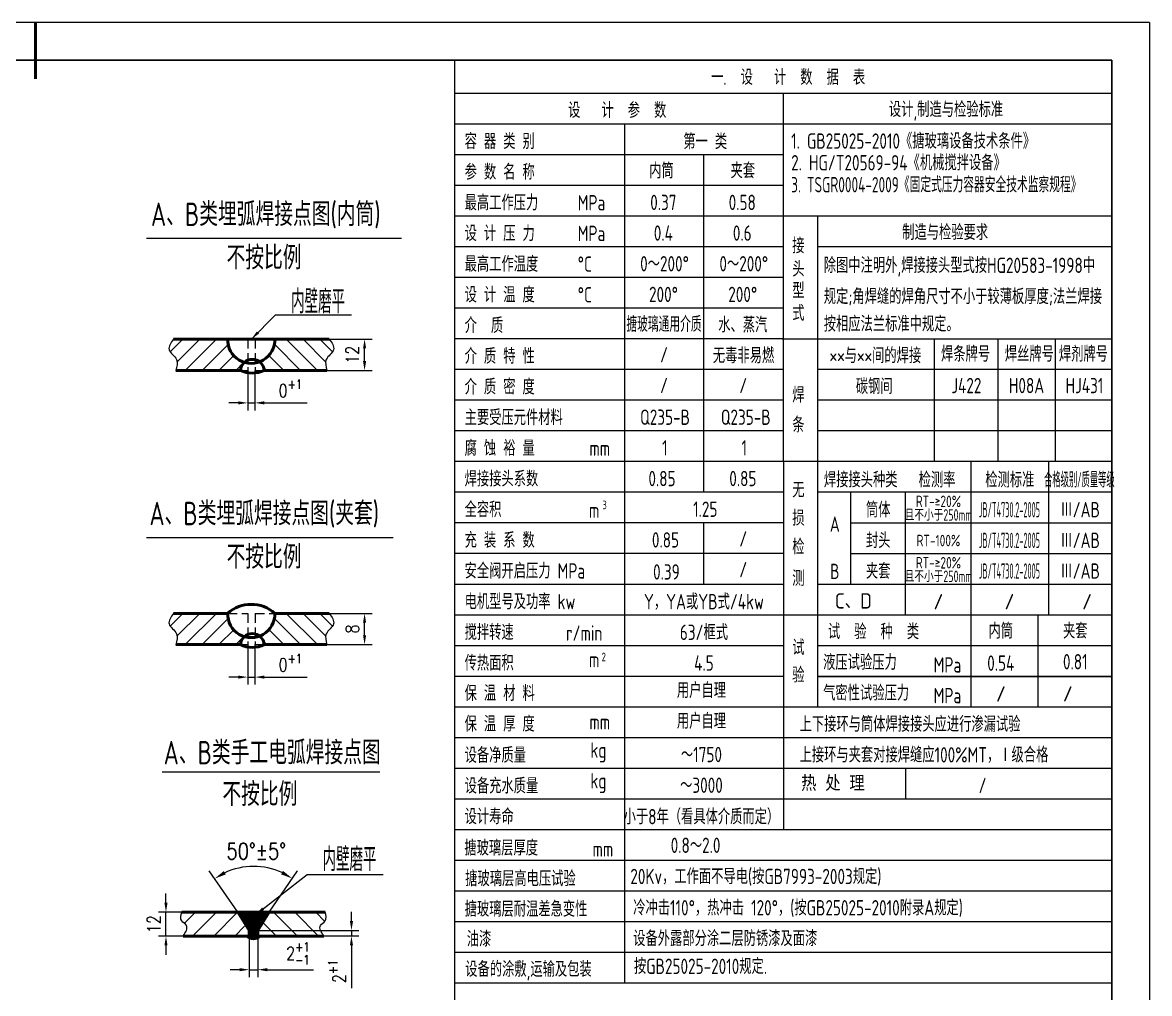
# Model space of a CAD drawing. Header units: millimetres. Extents: x 6558 to 31654, y 4748 to 14840.
# Drawn here: x 21334 to 24940, y 11733 to 14840 of the extents above; entities that cross this region are included whole.
import ezdxf
from ezdxf.enums import TextEntityAlignment as Align

# ---------------------------------------------------------------- set-up
doc = ezdxf.new("R2010")
doc.units = ezdxf.units.MM
doc.header["$LTSCALE"] = 120
doc.linetypes.add('DASHED', pattern=[0.75, 0.5, -0.25])
doc.layers.get('Defpoints').update_dxf_attribs({"lineweight": 18})
for name, color, linetype, lineweight in [('1轮廓实线层', 7, 'Continuous', 50), ('2细线层', 4, 'Continuous', 18), ('4虚线层', 6, 'DASHED', 18), ('5剖面线层', 2, 'Continuous', 18), ('7标注层', 4, 'Continuous', 20), ('8符号标注层', 31, 'Continuous', 18)]:
    doc.layers.add(name, color=color, linetype=linetype, lineweight=lineweight)
doc.layers.add('图框层', color=7, linetype='Continuous')
doc.styles.get("Standard").update_dxf_attribs({"font": 'isocp.shx', "width": 0.7070000000000001, "bigfont": 'hztxt.shx'})
doc.styles.add('TH_GBDIM', font='romans.shx', dxfattribs={"width": 0.8, "bigfont": 'gbcbig.shx'})
doc.dimstyles.new('TH_GBDIM', dxfattribs={"dimscale": 12, "dimtxt": 3.5, "dimasz": 2.5, "dimexe": 2, "dimexo": 0, "dimgap": 1.5, "dimtad": 1, "dimdec": 0, "dimzin": 0, "dimdsep": 46, "dimtxsty": 'TH_GBDIM', "dimcen": 2.5, "dimclrd": 256, "dimclre": 256, "dimclrt": 256, "dimadec": 0, "dimazin": 0, "dimtfac": 0.714286, "dimtdec": 0, "dimtmove": 0, "dimatfit": 3, "dimfxl": 0, "dimtzin": 0, "dimlwd": -1, "dimlwe": -1, "dimarcsym": 0})
doc.dimstyles.new('TH_GBDIM$2', dxfattribs={"dimscale": 15, "dimtxt": 3.5, "dimasz": 2.5, "dimexe": 2, "dimexo": 0, "dimgap": 1.5, "dimtad": 1, "dimtih": 1, "dimtoh": 1, "dimdec": 0, "dimzin": 0, "dimdsep": 46, "dimtxsty": 'TH_GBDIM', "dimcen": 2.5, "dimclrd": 256, "dimclre": 256, "dimclrt": 256, "dimadec": 0, "dimazin": 0, "dimtfac": 0.714286, "dimtdec": 0, "dimtmove": 0, "dimatfit": 3, "dimfxl": 0, "dimtzin": 0, "dimlwd": -1, "dimlwe": -1, "dimarcsym": 0})

# ---------------------------------------------------------------- blocks, each defined once
blk = doc.blocks.new('*D60')
at = {"layer": '7标注层'}
for p, q in [((22058.89769246661, 11916.21679114047), (22058.89769246661, 11784.65316934389)), ((22087.2434906836, 11916.21679114047), (22087.2434906836, 11784.65316934389)), ((22028.89769246661, 11808.65316934389), (21998.89769246661, 11808.65316934389)), ((22058.89769246661, 11808.65316934389), (22087.2434906836, 11808.65316934389)), ((22117.2434906836, 11808.65316934389), (22265.17363216982, 11808.65316934389))]:
    blk.add_line(p, q, dxfattribs=at)
for points in [[(22028.89769246661, 11813.65316934389), (22028.89769246661, 11803.65316934389), (22058.89769246661, 11808.65316934389)], [(22117.2434906836, 11813.65316934389), (22117.2434906836, 11803.65316934389), (22087.2434906836, 11808.65316934389)]]:
    blk.add_solid(points, dxfattribs=at)
at = {"layer": 'Defpoints', "color": 0}
for p in [(22058.89769246661, 11916.21679114047), (22087.2434906836, 11916.21679114047), (22087.2434906836, 11808.65316934389)]:
    blk.add_point(p, dxfattribs=at)
at = {"layer": '7标注层', "insert": (22215.09363216982, 11860.95316934389), "char_height": 42, "attachment_point": 5, "style": 'TH_GBDIM'}
blk.add_mtext('\\A1;2{\\H0.7x;\\S+1^ -1;}', dxfattribs=at)
blk = doc.blocks.new('*D61')
at = {"layer": '7标注层'}
for p, q in [((22023.29075300797, 11992.76284222653), (21931.72398219456, 12124.97341478281)), ((22122.85043014239, 11992.76284222653), (22214.03241619179, 12125.5267653085))]:
    blk.add_line(p, q, dxfattribs=at)
blk.add_arc((22073.2793601261, 11920.58575975798), 218.6206720043385, 65.3588339968078, 114.8657757228678, dxfattribs=at)
for points in [[(21984.4554352931, 12113.51497434232), (21978.24595078723, 12124.36358264806), (21948.80486812295, 12100.31082497757)], [(22167.513195714, 12124.73456387591), (22161.3462873002, 12113.86169670043), (22197.04834303356, 12100.79740504675)]]:
    blk.add_solid(points, dxfattribs=at)
at = {"layer": 'Defpoints', "color": 0}
for p in [(22029.15709402604, 12134.70774336038), (22023.29075300797, 11992.76284222653), (22122.85043014239, 11992.76284222653), (22058.89769246667, 11941.35102753664), (22087.24349068366, 11940.91798584315)]:
    blk.add_point(p, dxfattribs=at)
at = {"layer": '7标注层', "insert": (22081.89988370713, 12187.78640590218), "char_height": 52.5, "attachment_point": 5, "style": 'TH_GBDIM'}
blk.add_mtext('50%%d%%p5%%d', dxfattribs=at)
blk = doc.blocks.new('*D62')
at = {"layer": '7标注层'}
for p, q in [((22054.5704732216, 13726.60752677542), (22054.5704732216, 13598.59879392247)), ((22077.65601322163, 13726.60752677542), (22077.65601322163, 13598.59879392247)), ((22024.5704732216, 13622.59879392247), (21994.5704732216, 13622.59879392247)), ((22054.5704732216, 13622.59879392247), (22077.65601322163, 13622.59879392247)), ((22107.65601322163, 13622.59879392247), (22244.53601322163, 13622.59879392247))]:
    blk.add_line(p, q, dxfattribs=at)
for points in [[(22024.5704732216, 13627.59879392247), (22024.5704732216, 13617.59879392247), (22054.5704732216, 13622.59879392247)], [(22107.65601322163, 13627.59879392247), (22107.65601322163, 13617.59879392247), (22077.65601322163, 13622.59879392247)]]:
    blk.add_solid(points, dxfattribs=at)
at = {"layer": 'Defpoints', "color": 0}
for p in [(22054.5704732216, 13726.60752677542), (22077.65601322163, 13726.60752677542), (22077.65601322163, 13622.59879392247)]:
    blk.add_point(p, dxfattribs=at)
at = {"layer": '7标注层', "insert": (22191.09601322163, 13661.59879392247), "char_height": 42, "attachment_point": 5, "style": 'TH_GBDIM'}
blk.add_mtext('\\A1;0{\\H0.7x;\\S+1^   ;}', dxfattribs=at)
blk = doc.blocks.new('*D63')
at = {"layer": '7标注层'}
for p, q in [((22315.72744322161, 13826.60752677542), (22452.56264759061, 13826.60752677542)), ((22428.56264759061, 13756.60752677542), (22428.56264759061, 13796.60752677542)), ((22308.29995322161, 13726.60752677542), (22452.56264759061, 13726.60752677542))]:
    blk.add_line(p, q, dxfattribs=at)
for points in [[(22423.56264759061, 13796.60752677542), (22433.56264759061, 13796.60752677542), (22428.56264759061, 13826.60752677542)], [(22423.56264759061, 13756.60752677542), (22433.56264759061, 13756.60752677542), (22428.56264759061, 13726.60752677542)]]:
    blk.add_solid(points, dxfattribs=at)
at = {"layer": 'Defpoints', "color": 0}
for p in [(22315.72744322161, 13826.60752677542), (22428.56264759061, 13826.60752677542), (22308.29995322161, 13726.60752677542)]:
    blk.add_point(p, dxfattribs=at)
at = {"layer": '7标注层', "insert": (22389.56264759061, 13776.60752677543), "char_height": 42, "attachment_point": 5, "rotation": 90, "style": 'TH_GBDIM'}
blk.add_mtext('12{}{}', dxfattribs=at)
blk = doc.blocks.new('*D64')
at = {"layer": '7标注层'}
for p, q in [((22386.54673047308, 11964.16778203913), (22386.54673047308, 11994.16778203913)), ((22087.2434906836, 11934.16778203913), (22410.54673047308, 11934.16778203913)), ((22087.2434906836, 11916.81439162503), (22410.54673047308, 11916.81439162503)), ((22386.54673047308, 11934.16778203913), (22386.54673047308, 11916.81439162503)), ((22386.54673047308, 11886.81439162503), (22386.54673047308, 11749.93439162503))]:
    blk.add_line(p, q, dxfattribs=at)
for points in [[(22381.54673047308, 11964.16778203913), (22391.54673047308, 11964.16778203913), (22386.54673047308, 11934.16778203913)], [(22381.54673047308, 11886.81439162503), (22391.54673047308, 11886.81439162503), (22386.54673047308, 11916.81439162503)]]:
    blk.add_solid(points, dxfattribs=at)
at = {"layer": 'Defpoints', "color": 0}
for p in [(22087.2434906836, 11934.16778203913), (22087.2434906836, 11916.81439162503), (22386.54673047308, 11934.16778203913)]:
    blk.add_point(p, dxfattribs=at)
at = {"layer": '7标注层', "insert": (22347.54673047308, 11803.37439162504), "char_height": 42, "attachment_point": 5, "rotation": 90, "style": 'TH_GBDIM'}
blk.add_mtext('\\A1;2{\\H0.7x;\\S+1^   ;}', dxfattribs=at)
blk = doc.blocks.new('*D65')
at = {"layer": '7标注层'}
for p, q in [((21793.08062452552, 12022.76284222659), (21793.08062452552, 12052.76284222659)), ((21843.62458965821, 11992.76284222659), (21769.08062452552, 11992.76284222659)), ((21793.08062452552, 11916.21679114047), (21793.08062452552, 11992.76284222659)), ((21847.91646556712, 11916.21679114047), (21769.08062452552, 11916.21679114047)), ((21793.08062452552, 11886.21679114047), (21793.08062452552, 11856.21679114047))]:
    blk.add_line(p, q, dxfattribs=at)
for points in [[(21788.08062452552, 12022.76284222659), (21798.08062452552, 12022.76284222659), (21793.08062452552, 11992.76284222659)], [(21788.08062452552, 11886.21679114047), (21798.08062452552, 11886.21679114047), (21793.08062452552, 11916.21679114047)]]:
    blk.add_solid(points, dxfattribs=at)
at = {"layer": 'Defpoints', "color": 0}
for p in [(21793.08062452552, 11992.76284222659), (21843.62458965821, 11992.76284222659), (21847.91646556712, 11916.21679114047)]:
    blk.add_point(p, dxfattribs=at)
at = {"layer": '7标注层', "insert": (21754.08062452552, 11954.48981668353), "char_height": 42, "attachment_point": 5, "rotation": 90, "style": 'TH_GBDIM'}
blk.add_mtext('12{}{}', dxfattribs=at)
blk = doc.blocks.new('*D85')
at = {"layer": '7标注层'}
for p, q in [((22054.5704732216, 12848.97916336939), (22054.5704732216, 12720.97043051644)), ((22077.65601322163, 12848.97916336939), (22077.65601322163, 12720.97043051644)), ((22024.5704732216, 12744.97043051644), (21994.5704732216, 12744.97043051644)), ((22054.5704732216, 12744.97043051644), (22077.65601322163, 12744.97043051644)), ((22107.65601322163, 12744.97043051644), (22244.53601322163, 12744.97043051644))]:
    blk.add_line(p, q, dxfattribs=at)
for points in [[(22024.5704732216, 12749.97043051644), (22024.5704732216, 12739.97043051644), (22054.5704732216, 12744.97043051644)], [(22107.65601322163, 12749.97043051644), (22107.65601322163, 12739.97043051644), (22077.65601322163, 12744.97043051644)]]:
    blk.add_solid(points, dxfattribs=at)
at = {"layer": 'Defpoints', "color": 0}
for p in [(22054.5704732216, 12848.97916336939), (22077.65601322163, 12848.97916336939), (22077.65601322163, 12744.97043051644)]:
    blk.add_point(p, dxfattribs=at)
at = {"layer": '7标注层', "insert": (22191.09601322163, 12783.97043051644), "char_height": 42, "attachment_point": 5, "style": 'TH_GBDIM'}
blk.add_mtext('\\A1;0{\\H0.7x;\\S+1^   ;}', dxfattribs=at)
blk = doc.blocks.new('*D86')
at = {"layer": '7标注层'}
for p, q in [((22315.72744322161, 12948.97916336939), (22452.56264759061, 12948.97916336939)), ((22428.56264759061, 12878.97916336939), (22428.56264759061, 12918.97916336939)), ((22308.29995322161, 12848.97916336939), (22452.56264759061, 12848.97916336939))]:
    blk.add_line(p, q, dxfattribs=at)
for points in [[(22423.56264759061, 12918.97916336939), (22433.56264759061, 12918.97916336939), (22428.56264759061, 12948.97916336939)], [(22423.56264759061, 12878.97916336939), (22433.56264759061, 12878.97916336939), (22428.56264759061, 12848.97916336939)]]:
    blk.add_solid(points, dxfattribs=at)
at = {"layer": 'Defpoints', "color": 0}
for p in [(22315.72744322161, 12948.97916336939), (22428.56264759061, 12948.97916336939), (22308.29995322161, 12848.97916336939)]:
    blk.add_point(p, dxfattribs=at)
at = {"layer": '7标注层', "insert": (22389.56264759061, 12898.97916336939), "char_height": 42, "attachment_point": 5, "rotation": 90, "style": 'TH_GBDIM'}
blk.add_mtext('8{}{}', dxfattribs=at)

msp = doc.modelspace()

# ---------------------------------------------------------------- hatches: boundary and pattern name
at = {"layer": '5剖面线层'}
h = msp.add_hatch(dxfattribs=at)
h.set_pattern_fill('ANSI31', color=256, scale=12, style=0)
h.set_pattern_definition([(45, (64.34125607433816, 1311.442845525225), (-26.94076836320745, 26.94076836320746), [])])
edge = h.paths.add_edge_path()
edge.add_line((21990.44763322162, 13826.60752677542), (21816.8758632216, 13826.60752677542))
edge.add_spline(control_points=[(21816.8758632216, 13826.60752677542), (21808.70807373367, 13814.75802006021), (21791.80938707673, 13790.24207222442), (21835.14217578365, 13764.97184498623), (21827.78251532753, 13738.92211919307), (21824.30335322161, 13726.60752677542)], knot_values=[0, 0, 0, 0, 36.49912372243247, 75.51458763106702, 110.4949203941309, 110.4949203941309, 110.4949203941309, 110.4949203941309], degree=3, periodic=0)
edge.add_line((21824.30335322161, 13726.60752677542), (22031.19733077066, 13726.60752677542))
edge.add_arc((22069.37138322161, 13723.34410677543), 38.31328999999967, 131.0452026634217, 175.1137835102895, ccw=False)
edge.add_arc((22065.99429576781, 13824.60590335299), 75.57317459386353, 178.4822923249829, 253.2487410839464, ccw=False)
h = msp.add_hatch(dxfattribs=at)
h.set_pattern_fill('ANSI31', color=256, scale=12, style=0)
h.set_pattern_definition([(135, (44068.26205036887, 1311.442845525225), (26.94076836320745, 26.94076836320746), [])])
edge = h.paths.add_edge_path()
edge.add_line((22142.1556732216, 13826.60752677542), (22315.72744322161, 13826.60752677542))
edge.add_spline(control_points=[(22315.72744322161, 13826.60752677542), (22323.89523270954, 13814.75802006021), (22340.79391936649, 13790.24207222442), (22297.46113065957, 13764.97184498623), (22304.82079111568, 13738.92211919307), (22308.29995322161, 13726.60752677542)], knot_values=[0, 0, 0, 0, 36.49912372243247, 75.51458763106702, 110.4949203941309, 110.4949203941309, 110.4949203941309, 110.4949203941309], degree=3, periodic=0)
edge.add_line((22308.29995322161, 13726.60752677542), (22101.40597567255, 13726.60752677542))
edge.add_arc((22063.2319232216, 13723.34410677543), 38.31328999999965, 364.8862164897132, 407.2090661684756)
edge.add_arc((22071.43814413321, 13820.19486168778), 71.0076840482359, 284.5350557421042, 365.1814099248348)
h = msp.add_hatch(dxfattribs=at)
h.set_pattern_fill('ANSI31', color=256, scale=12, style=0)
h.set_pattern_definition([(45, (64.34125607433816, 433.8144821191927), (-26.94076836320745, 26.94076836320746), [])])
edge = h.paths.add_edge_path()
edge.add_line((21990.44763322162, 12948.97916336939), (21816.8758632216, 12948.97916336939))
edge.add_spline(control_points=[(21816.8758632216, 12948.97916336939), (21808.70807373367, 12937.12965665417), (21791.80938707673, 12912.61370881838), (21835.14217578365, 12887.3434815802), (21827.78251532753, 12861.29375578704), (21824.30335322161, 12848.97916336939)], knot_values=[0, 0, 0, 0, 36.49912372243247, 75.51458763106702, 110.4949203941309, 110.4949203941309, 110.4949203941309, 110.4949203941309], degree=3, periodic=0)
edge.add_line((21824.30335322161, 12848.97916336939), (22031.19733077066, 12848.97916336939))
edge.add_arc((22069.37138322161, 12845.7157433694), 38.31328999999967, 131.0452026634217, 175.1137835102895, ccw=False)
edge.add_arc((22065.99429576781, 12946.97753994696), 75.57317459386353, 178.4822923249843, 253.2487410839468, ccw=False)
h = msp.add_hatch(dxfattribs=at)
h.set_pattern_fill('ANSI31', color=256, scale=12, style=0)
h.set_pattern_definition([(135, (44068.26205036887, 433.8144821191927), (26.94076836320745, 26.94076836320746), [])])
edge = h.paths.add_edge_path()
edge.add_line((22142.1556732216, 12948.97916336939), (22315.72744322161, 12948.97916336939))
edge.add_spline(control_points=[(22315.72744322161, 12948.97916336939), (22323.89523270954, 12937.12965665418), (22340.79391936649, 12912.61370881838), (22297.46113065957, 12887.3434815802), (22304.82079111568, 12861.29375578704), (22308.29995322161, 12848.97916336939)], knot_values=[0, 0, 0, 0, 36.49912372243247, 75.51458763106702, 110.4949203941309, 110.4949203941309, 110.4949203941309, 110.4949203941309], degree=3, periodic=0)
edge.add_line((22308.29995322161, 12848.97916336939), (22101.40597567255, 12848.97916336939))
edge.add_arc((22063.2319232216, 12845.71574336939), 38.31328999999965, 364.8862164897132, 407.2090661684756)
edge.add_arc((22071.43814413321, 12942.56649828174), 71.0076840482359, 284.5350557421042, 365.1814099248348)
h = msp.add_hatch(dxfattribs=at)
h.set_pattern_fill('ANSI31', color=256, scale=15, style=0)
h.set_pattern_definition([(45, (22174.88726710605, 12010.70504960485), (-33.67596045400932, 33.67596045400933), [])])
h.paths.add_polyline_path([(22075.88726710605, 12012.70504960485), (22064.88726710605, 12012.70504960485), (22064.88726710605, 12032.70504960485), (22075.88726710605, 12032.70504960485)])
at = {"layer": '5剖面线层', "extrusion": (1.224646799147353e-16, 0, -1)}
h = msp.add_hatch(dxfattribs=at)
h.set_pattern_fill('ANSI31', color=256, scale=15, angle=90, style=0)
h.set_pattern_definition([(135, (-22174.88726710605, 12010.70504960485), (-33.67596045400933, -33.67596045400932), [])])
h.paths.add_polyline_path([(-22273.88726710605, 12012.70504960485), (-22284.88726710605, 12012.70504960485), (-22284.88726710605, 12032.70504960485), (-22273.88726710605, 12032.70504960485)])
at = {"layer": '5剖面线层'}
h = msp.add_hatch(dxfattribs=at)
h.set_pattern_fill('ANSI31', color=256, scale=15, style=0)
h.set_pattern_definition([(45, (-142157.7512664562, -154813.984648329), (-33.67596045400932, 33.67596045400933), [])])
edge = h.paths.add_edge_path()
edge.add_line((22058.89769246662, 11916.21679114044), (22023.29075300793, 11992.76284222656))
edge.add_line((22023.29075300793, 11992.76284222656), (21843.62458965821, 11992.76284222659))
edge.add_spline(control_points=[(21843.62458965821, 11992.76284222659), (21841.08106885042, 11982.39006795276), (21836.67102717937, 11964.40540407591), (21868.70415284408, 11948.70319990931), (21855.97147181398, 11928.80492670768), (21847.91646556712, 11916.21679114047)], knot_values=[0, 0, 0, 0, 28.15705486223305, 48.81964593959156, 84.40084983200279, 84.40084983200279, 84.40084983200279, 84.40084983200279], degree=3, periodic=0)
edge.add_line((21847.91646556712, 11916.21679114047), (22058.89769246662, 11916.21679114044))
h = msp.add_hatch(dxfattribs=at)
h.set_pattern_fill('ANSI37', color=256, style=0)
h.set_pattern_definition([(45, (0, 21.53847730225243), (-2.245064030267288, 2.245064030267288), []), (135, (0, 21.53847730225243), (-2.245064030267288, -2.245064030267288), [])])
h.paths.add_polyline_path([(22122.85043014132, 11992.76284222497), (22023.29075300794, 11992.76284222653), (22058.89769246661, 11934.28249034622), (22058.89769246661, 11916.21679114044), (22051.37924517181, 11916.21679114044, 0.385756262695863), (22094.76193797828, 11916.21679114047), (22087.2434906836, 11916.21679114047), (22087.2434906836, 11934.28249034623)])
h = msp.add_hatch(dxfattribs=at)
h.set_pattern_fill('ANSI31', color=256, scale=15, angle=90, style=0)
h.set_pattern_definition([(135, (-142157.7512664562, -154813.984648329), (-33.67596045400933, -33.67596045400932), [])])
edge = h.paths.add_edge_path()
edge.add_spline(control_points=[(22298.22471758309, 11916.21679114047), (22290.16971133622, 11928.80492670768), (22277.43703030614, 11948.70319990929), (22309.4701559708, 11964.40540407592), (22305.06011429976, 11982.39006795277), (22302.51659349197, 11992.76284222659)], knot_values=[0, 0, 0, 0, 35.58120389241123, 56.24379496974887, 84.40084983198193, 84.40084983198193, 84.40084983198193, 84.40084983198193], degree=3, periodic=0)
edge.add_line((22302.51659349196, 11992.76284222659), (22122.85043014228, 11992.76284222656))
edge.add_line((22122.85043014228, 11992.76284222656), (22087.2434906836, 11916.21679114047))
edge.add_line((22087.2434906836, 11916.21679114047), (22298.22471758309, 11916.21679114048))

# ---------------------------------------------------------------- linework, layer by layer
at = {"layer": '1轮廓实线层'}
for p, q in [((21375.99645928179, 14839.74390940278), (21375.99645928179, 14659.74390940278)), ((21816.8758632216, 13826.60752677542), (21990.44763322162, 13826.60752677542)), ((21990.44763322162, 13826.60752677542), (22315.72744322161, 13826.60752677542)), ((21824.30335322161, 13726.60752677542), (22031.1973332216, 13726.60752677542)), ((22107.54542787401, 13726.60752677542), (22308.2999532216, 13726.60752677542)), ((21816.8758632216, 12948.97916336939), (21990.44763322162, 12948.97916336939)), ((22141.54095831402, 12948.97916336939), (22315.72744322161, 12948.97916336939)), ((21824.30335322161, 12848.97916336939), (22031.1973332216, 12848.97916336939)), ((22107.54542787401, 12848.97916336939), (22308.2999532216, 12848.97916336939)), ((22023.29075300785, 11992.76284222656), (21843.62458965826, 11992.76284222659)), ((22058.8976924666, 11934.28249034622), (22023.29075300791, 11992.76284222659)), ((22023.29075300797, 11992.76284222653), (22122.85043014131, 11992.76284222497)), ((22087.2434906836, 11934.28249034623), (22122.8504301423, 11992.76284222659)), ((22122.85043014227, 11992.76284222656), (22302.51659349195, 11992.76284222659)), ((22058.8976924666, 11916.21679114044), (21847.91646556712, 11916.21679114047)), ((22058.8976924666, 11934.28249034622), (22058.89769246661, 11916.21679114047)), ((22087.2434906836, 11934.28249034623), (22087.2434906836, 11916.21679114047)), ((22087.2434906836, 11916.21679114047), (22298.22471758308, 11916.21679114047))]:
    msp.add_line(p, q, dxfattribs=at)
for centre, radius, start, end in [((22065.99429576782, 13824.60590335299), 75.57317459386351, 178.4822923249844, 1.51770767501582), ((22069.37138322161, 13723.34410677544), 38.31329, 4.886219000049122, 175.1137835102762), ((22069.37138322161, 13805.49297677544), 87.63659000000001, 244.1768449999165, 295.8231550000835), ((22065.99429576782, 12946.97753994696), 75.57317459386351, 178.4822923249844, 1.51770767501582), ((22065.99429576782, 12864.577417779), 113.2737960897191, 48.16878109060867, 131.8312189093894), ((22069.37138322161, 12845.71574336941), 38.31329, 4.886219000049122, 175.1137835102762), ((22069.37138322161, 12927.86461336941), 87.63659000000001, 244.1768449999165, 295.8231550000835), ((22073.07059157503, 11940.14835701236), 32.29913859325794, 227.8111337994669, 312.1888662005331)]:
    msp.add_arc(centre, radius, start, end, dxfattribs=at)
at = {"layer": '2细线层'}
for p, q in [((24939.99645928179, 14839.74390940278), (17811.99645928179, 14839.74390940278)), ((24939.99645928179, 14839.74390940278), (24939.99645928179, 4747.743909402781)), ((22715.92478141263, 14719.74390940278), (22715.92478141264, 10353.47290707764)), ((24819.9964592818, 14612.9329594925), (22715.92478141263, 14612.9329594925)), ((23767.96062034723, 14612.9329594925), (23769.31217190791, 12256.37268027898)), ((24819.9964592818, 14514.74294785859), (22715.92478141263, 14514.74294785859)), ((23259.85292316534, 14514.74294785859), (23259.85292316534, 12354.56269191288)), ((23767.96062034723, 14416.5529362247), (22715.92478141263, 14416.5529362247)), ((23513.45123636753, 14416.5529362247), (23513.45123636753, 13336.46280825184)), ((23767.96062034723, 14318.36292459081), (22715.92478141263, 14318.36292459081)), ((23767.96062034723, 14220.17291295691), (22715.92478141263, 14220.17291295691)), ((24817.29335616028, 14220.17291295691), (23765.25751722585, 14220.17291295691)), ((23877.47467337886, 14220.17291295691), (23877.47467337886, 12649.13272681457)), ((23767.96062034719, 14121.98290132302), (22715.92478141263, 14121.98290132302)), ((24817.29335616041, 14121.98290132302), (23877.47467337886, 14121.98290132302)), ((23767.96062034723, 14023.79288968911), (22715.92478141263, 14023.79288968911)), ((23767.96062034723, 13925.60287805522), (22715.92478141263, 13925.60287805522)), ((23767.96062034723, 13827.41286642132), (22715.92478141263, 13827.41286642132)), ((23765.25751722585, 13827.41286642132), (24817.29335616041, 13827.41286642132)), ((23767.96062034723, 13827.41286642132), (23767.96062034723, 13827.41286642132)), ((24251.12197580847, 13827.41286642132), (24251.12197580847, 13434.65281988574)), ((24455.27811170318, 13827.41286642132), (24455.27811170318, 13434.65281988574)), ((24639.24077675291, 13434.65281988574), (24639.24077675291, 13827.41286642132)), ((23767.96062034723, 13729.22285478743), (22715.92478141263, 13729.22285478743)), ((24819.9964592818, 13729.22285478743), (23877.47467337873, 13729.22285478743)), ((24817.29335616028, 13729.22285478743), (23877.47467337886, 13729.22285478743)), ((23767.96062034723, 13631.03284315354), (22715.92478141263, 13631.03284315354)), ((24819.9964592818, 13631.03284315354), (23877.47467337886, 13631.03284315354)), ((23767.96072689032, 13532.84283151963), (22715.92488795572, 13532.84283151963)), ((24819.9964592818, 13532.84283151963), (23877.47467337873, 13532.84283151963)), ((23767.96062034723, 13434.65281988574), (22715.92478141263, 13434.65281988574)), ((24819.9964592818, 13434.65281988574), (23768.63639612757, 13434.65281988574)), ((24368.42473154817, 13434.65281988573), (24368.42473154817, 12943.70276171625)), ((24616.80181737302, 13434.65281988573), (24616.80181737302, 12943.70276171625)), ((23767.96062034723, 13336.46280825184), (22715.92478141263, 13336.46280825184)), ((23768.69271077593, 13336.46280825184), (23765.25751722585, 13336.46280825184)), ((24819.9964592818, 13336.46280825184), (23877.47467337886, 13336.46280825184)), ((23982.99582291938, 13336.46280825184), (23982.99582291938, 13041.89277335016)), ((24158.01756376129, 13336.46280825184), (24158.0175637613, 12943.70276171625)), ((23767.96062034723, 13238.27279661795), (22715.92478141263, 13238.27279661795)), ((23513.45123636753, 13238.27279661795), (23513.45123636753, 13041.89277335014)), ((23767.96062034723, 13238.27279661795), (23767.96062034723, 13238.27279661795)), ((23982.99582291938, 13238.27279661795), (24817.29335616041, 13238.27279661795)), ((23767.96062034723, 13140.08278498406), (22715.92478141263, 13140.08278498406)), ((23982.99582291938, 13140.08278498406), (24817.29335616041, 13140.08278498406)), ((23767.96062034723, 13041.89277335014), (22715.92478141263, 13041.89277335014)), ((24817.29335616028, 13041.89277335016), (23877.47467337886, 13041.89277335016)), ((24817.29335616041, 13041.89277335014), (24017.74611857001, 13041.89277335016)), ((23767.96062034723, 12943.70276171625), (22715.92478141263, 12943.70276171625)), ((24817.29335616028, 12943.70276171625), (23768.91796936938, 12943.70276171625)), ((24817.29335616028, 12943.70276171625), (24017.74611857001, 12943.70276171625)), ((24368.42473154834, 12943.70276171625), (24368.42473154834, 12649.13272681455)), ((24582.50275712074, 12943.70276171625), (24582.50275712074, 12649.13272681455)), ((23767.96062034723, 12845.51275008236), (22715.92478141263, 12845.51275008236)), ((24817.29335616041, 12845.51275008234), (23877.47467337886, 12845.51275008234)), ((24817.29335616028, 12845.51275008236), (23877.47467337873, 12845.51275008236)), ((23767.96062034723, 12747.32273844847), (22715.92478141263, 12747.32273844847)), ((23767.96062034723, 12747.32273844847), (22715.92478141263, 12747.32273844847)), ((23877.47467337886, 12747.32273844847), (24817.29335616041, 12747.32273844847)), ((24817.29335616041, 12747.32273844845), (23877.47467337886, 12747.32273844845)), ((24817.29335616041, 12747.32273844845), (23877.47467337886, 12747.32273844845)), ((24817.29335616041, 12747.32273844845), (23877.47467337886, 12747.32273844845)), ((24817.29335616028, 12747.32273844847), (24017.74611857001, 12747.32273844847)), ((24817.29335616028, 12747.32273844847), (24017.74611857001, 12747.32273844847)), ((24817.29335616028, 12747.32273844847), (24017.74611857001, 12747.32273844847)), ((24817.29335616028, 12747.32273844847), (24017.74611857001, 12747.32273844847)), ((23767.96062034723, 12649.13272681458), (22715.92478141263, 12649.13272681458)), ((24819.9964592818, 12649.13272681458), (23765.25751722585, 12649.13272681458)), ((24819.9964592818, 12550.94271518066), (22715.92478141263, 12550.94271518066)), ((24819.9964592818, 12452.75270354677), (22715.92478141263, 12452.75270354677)), ((23259.85292316534, 12452.75270354677), (23259.85292316549, 11765.42262210952)), ((24159.31280067375, 12452.75270354679), (24159.31280067375, 12354.5626919129)), ((23767.96062034723, 12354.56269191288), (22715.92478141263, 12354.56269191288)), ((24817.29335616041, 12354.56269191288), (23765.25751722585, 12354.56269191288)), ((24819.9964592818, 12256.37268027898), (22715.92478141263, 12256.37268027898)), ((24819.9964592818, 12158.18266864509), (22715.92478141263, 12158.18266864509)), ((24819.9964592818, 12059.9926570112), (22715.92478141263, 12059.9926570112)), ((24819.9964592818, 11961.8026453773), (22715.92478141263, 11961.8026453773)), ((24819.9964592818, 11863.61263374341), (22715.92478141264, 11863.61263374341)), ((24819.9964592818, 11765.42262210951), (22715.92478141263, 11765.42262210952))]:
    msp.add_line(p, q, dxfattribs=at)
at = {"layer": '4虚线层', "ltscale": 0.5}
for p, q in [((22054.5704732216, 13826.60752677542), (22054.5704732216, 13726.60752677542)), ((22078.03283322161, 13826.60752677542), (22078.03283322161, 13726.60752677542)), ((21990.44763322162, 12948.97916336939), (22054.5704732216, 12948.97916336939)), ((22054.5704732216, 12948.97916336939), (22054.5704732216, 12848.97916336939)), ((22078.03283322161, 12948.97916336939), (22078.03283322161, 12848.97916336939)), ((22078.03283322161, 12948.97916336939), (22141.54095831402, 12948.97916336939))]:
    msp.add_line(p, q, dxfattribs=at)
at = {"layer": '4虚线层'}
for p, q in [((22031.1973332216, 13726.60752677542), (22054.5704732216, 13726.60752677542)), ((22077.65601322163, 13726.60752677542), (22107.5454432216, 13726.60752677542)), ((22031.1973332216, 12848.97916336939), (22054.5704732216, 12848.97916336939)), ((22077.65601322163, 12848.97916336939), (22107.5454432216, 12848.97916336939))]:
    msp.add_line(p, q, dxfattribs=at)
at = {"layer": '7标注层'}
for p, q in [((21731.09076555532, 14149.45904126269), (22546.501708697, 14149.45904126269)), ((21731.09076555532, 13191.89073809015), (22519.6431620086, 13191.89073809015)), ((21780.84423189834, 12442.22156975979), (22477.58303583248, 12442.22156975979))]:
    msp.add_line(p, q, dxfattribs=at)
for points in [[(21816.8758632216, 13826.60752677542), (21803.23874630259, 13792.75172853284), (21826.61104396784, 13761.5116560961), (21824.30335322161, 13726.60752677542)], [(22315.72744322161, 13826.60752677542), (22329.36456014063, 13792.75172853284), (22305.99226247537, 13761.5116560961), (22308.29995322161, 13726.60752677542)], [(21816.8758632216, 12948.97916336939), (21803.23874630259, 12915.12336512681), (21826.61104396784, 12883.88329269007), (21824.30335322161, 12848.97916336939)], [(22315.72744322161, 12948.97916336939), (22329.36456014063, 12915.12336512681), (22305.99226247537, 12883.88329269007), (22308.29995322161, 12848.97916336939)]]:
    msp.add_spline(points, degree=3, dxfattribs=at)
at = {"layer": '8符号标注层'}
for points in [[(21847.91646556712, 11916.21679114047), (21858.44251767327, 11950.20538183635), (21843.62458965821, 11964.60578736435), (21843.62458965821, 11992.76284222659)], [(22298.22471758309, 11916.21679114047), (22287.69866547695, 11950.20538183635), (22302.51659349197, 11964.60578736435), (22302.51659349197, 11992.76284222659)]]:
    msp.add_spline(points, degree=3, dxfattribs=at)
at = {"layer": '图框层'}
for q in [(18111.99645928179, 14719.74390940278), (24819.9964592818, 8866.670517249955)]:
    msp.add_line((24819.99645928179, 14719.74390940278), q, dxfattribs=at)

# ---------------------------------------------------------------- texts
at = {"layer": '2细线层'}
for s, height, width, p in [('一.  设   计  数  据  表', 49.09500581694076, 0.800000011920929, (23783.77707043391, 14667.20168838328)), ('设   计  参  数', 49.09500581694076, 0.800000011920929, (23236.95592828646, 14561.55217506907)), ('设计,制造与检验标准', 49.09500581694076, 0.800000011920929, (24288.99176722107, 14558.62329393599)), ('第一 类', 49.09500581694076, 0.800000011920929, (23518.54476038062, 14461.67930306767)), ('内筒', 49.09500581694076, 0.800000011920929, (23378.54642325806, 14368.25390879163)), ('夹套', 49.09500581694076, 0.800000011920929, (23638.90103555734, 14368.25390879163)), ('0.37', 49.09500581694076, 0.800000011920929, (23384.56819059781, 14264.20617487863)), ('0.58', 49.09500581694076, 0.800000011920929, (23637.02766680417, 14264.20617487863)), ('0.4', 49.09500581694076, 0.800000011920929, (23384.56819059781, 14166.01616324471)), ('0.6', 49.09500581694076, 0.800000011920929, (23637.02766680417, 14166.01616324471)), ('制造与检验要求', 49.09500581694076, 0.800000011920929, (24286.28866409973, 14170.98116177626)), ('0～200%%d', 49.09500581694076, 0.800000011920929, (23388.303406865, 14067.82615161082)), ('0～200%%d', 49.09500581694076, 0.800000011920929, (23641.90172006718, 14067.82615161082)), ('200%%d', 49.09500581694076, 0.800000011920929, (23384.9775428803, 13969.63613997733)), ('200%%d', 49.09500581694076, 0.800000011920929, (23638.57585608248, 13969.63613997733)), ('搪玻璃通用介质', 49.09500581694076, 0.699999988079071, (23386.6308655614, 13877.06000618093)), ('水、蒸汽', 49.09500581694076, 0.800000011920929, (23638.68926465202, 13874.71561674933)), ('/', 49.09500581694076, 0.800000011920929, (23386.6308655614, 13776.52560511543)), ('无毒非易燃', 49.09500581694076, 0.800000011920929, (23641.14024954111, 13776.52560511543)), ('××与××间的焊接', 49.09500581694076, 0.800000011920929, (24063.10799001989, 13776.61380781028)), ('焊条牌号', 49.09500581694076, 0.800000011920929, (24351.58323951675, 13781.53171801409)), ('焊丝牌号', 49.09500581694076, 0.800000011920929, (24555.73937541147, 13781.53171801409)), ('焊剂牌号', 49.09500581694076, 0.800000011920929, (24728.69404054437, 13781.53171801409)), ('/', 49.09500581694076, 0.800000011920929, (23386.6308655614, 13678.33559348154)), ('/', 49.09500581694076, 0.800000011920929, (23640.22917876358, 13678.33559348154)), ('碳钢间', 49.09500581694076, 0.800000011920929, (24059.23974947516, 13678.02100031792)), ('J422', 49.09499931335449, 0.800000011920929, (24354.16243349162, 13678.02100031792)), ('H08A', 49.09500581694076, 0.800000011920929, (24546.68802476457, 13678.02100031792)), ('HJ431', 49.09500581694076, 0.800000011920929, (24732.08052370335, 13678.02100031792)), ('Q235-B', 49.09499931335449, 0.800000011920929, (23389.99363485563, 13576.87609344174)), ('Q235-B', 49.09500581694076, 0.800000011920929, (23648.20141476884, 13576.87609344174)), ('1', 49.09500581694076, 0.800000011920929, (23389.28720329985, 13478.68608180785)), ('1', 49.09500581694076, 0.800000011920929, (23643.20401869014, 13478.68608180785)), ('0.85', 49.09500581694076, 0.800000011920929, (23380.20796512848, 13380.49607017396)), ('0.85', 49.09500581694076, 0.800000011920929, (23638.90509810228, 13380.49607017396)), ('焊接接头种类', 49.09500581694076, 0.800000011920929, (24016.0540773683, 13379.09477920366)), ('检测率', 49.09500581694076, 0.800000011920929, (24260.28564419575, 13379.09477920366)), ('检测标准', 49.09500581694076, 0.800000011920929, (24493.19491562046, 13379.09477920366)), ('合格级别/质量等级', 49.09500581694076, 0.4000000059604645, (24715.75854610943, 13379.09477920366)), ('1.25', 49.09500581694076, 0.800000011920929, (23518.71106207838, 13282.30605854005)), ('筒体', 49.09500581694076, 0.800000011920929, (24072.085045769, 13282.947288647)), ('RT-≥20%', 36.82125436270557, 0.800000011920929, (24264.66218267783, 13307.38816090856)), ('且不小于250mm', 36.82125436270557, 0.699999988079071, (24264.66218267783, 13265.56503574049)), ('JB/T4730.2-2005', 49.09500581694076, 0.4000000059604645, (24491.99853998205, 13280.90476756976)), ('Ⅲ/AB', 49.09500581694076, 0.800000011920929, (24718.35621446073, 13280.90476756976)), ('A', 49.09500581694076, 0.800000011920929, (23933.16883895881, 13234.40652960726)), ('0.85', 49.09500581694076, 0.800000011920929, (23391.34425244867, 13184.11604690615)), ('/', 49.09500581694076, 0.800000011920929, (23640.22917876358, 13187.38553531205)), ('封头', 49.09500581694076, 0.800000011920929, (24072.085045769, 13184.7572770131)), ('RT-100%', 36.82127952575684, 0.800000011920929, (24264.66218267783, 13182.11592776843)), ('JB/T4730.2-2005', 49.09500581694076, 0.4000000059604645, (24491.99853998205, 13182.71475593587)), ('Ⅲ/AB', 49.09500581694076, 0.800000011920929, (24718.35621446073, 13182.71475593587)), ('RT-≥20%', 36.82125436270557, 0.800000011920929, (24264.66218267783, 13111.00813764077)), ('0.39', 49.09500581694076, 0.800000011920929, (23394.37308487361, 13081.70101251306)), ('/', 49.09500581694076, 0.800000011920929, (23640.22917876358, 13089.19552367815)), ('B', 49.09500581694076, 0.800000011920929, (23933.16883895881, 13083.29334030216)), ('夹套', 49.09500581694076, 0.800000011920929, (24072.085045769, 13086.56726537921)), ('JB/T4730.2-2005', 49.09500581694076, 0.4000000059604645, (24491.99853998205, 13084.52474430196)), ('Ⅲ/AB', 49.09500581694076, 0.800000011920929, (24718.35621446073, 13084.52474430199)), ('且不小于250mm', 36.82125436270557, 0.699999988079071, (24264.66218267783, 13069.18501247271)), ('内筒', 49.09500581694076, 0.800000011920929, (24464.45238416886, 12895.40373428314)), ('夹套', 49.09500581694076, 0.800000011920929, (24702.66688739582, 12895.40373428316)), ('0.54', 49.09500581694076, 0.800000011920929, (24464.22220002945, 12789.95470940026)), ('0.81', 49.09500581694076, 0.800000011920929, (24702.65631893243, 12794.33130641279)), ('用户自理', 49.09499931335449, 0.800000011920929, (23506.44836341757, 12705.07094278945)), ('用户自理', 49.09500581694076, 0.800000011920929, (23506.44836341757, 12606.88093115556)), ('～1750', 49.09499931335449, 0.800000011920929, (23506.44856341949, 12497.24329438596)), ('～3000', 49.09499931335449, 0.800000011920929, (23506.44856341949, 12399.05328275206)), ('/', 49.09500581694076, 0.800000011920929, (24405.90844092789, 12398.4424722075)), ('小于8年（看具体介质而定）', 49.09500581694076, 0.800000011920929, (23506.44856341949, 12300.86327111817)), ('0.8～2.0', 49.09500581694076, 0.800000011920929, (23487.649693187, 12206.80504193723))]:
    msp.add_text(s, height=height, dxfattribs=dict(at, width=width)).set_placement(p, align=Align.MIDDLE)
for s, height, width, p in [('容 器 类 别', 49.09500581694076, 0.800000011920929, (22748.6723160743, 14434.96333051735)), ('1. GB25025-2010《搪玻璃设备技术条件》', 49.09503238866708, 0.800000011920929, (23793.46772650958, 14435.94171856105)), ('参 数 名 称', 49.09500581694076, 0.800000011920929, (22748.6723160743, 14336.77331888346)), ('2. HG/T20569-94《机械搅拌设备》', 49.09500581694076, 0.800000011920929, (23793.46772650958, 14366.58151517077)), ('3. TSGR0004-2009《固定式压力容器安全技术监察规程》', 49.09500581694076, 0.699999988079071, (23793.46772650958, 14296.29637933109)), ('最高工作压力', 49.09500581694076, 0.800000011920929, (22748.6723160743, 14238.58330724957)), ('MPa', 49.09500581694076, 0.800000011920929, (23110.43335370925, 14238.58330724957)), ('A、B类埋弧焊接点图(内筒)', 74.99987983703613, 0.800000011920929, (21745.13466746142, 14188.59977266095)), ('设 计 压 力', 49.09500581694076, 0.800000011920929, (22748.6723160743, 14140.39329561568)), ('MPa', 49.09500581694076, 0.800000011920929, (23110.43335370925, 14140.39329561568)), ('接', 49.09500581694076, 0.800000011920929, (23797.02993191683, 14101.15386236785)), ('不按比例', 74.99991750717163, 0.800000011920929, (21986.925049173, 14049.46933695135)), ('最高工作温度 ', 49.09500581694076, 0.800000011920929, (22748.6723160743, 14042.20328398179)), ('%%DC', 49.09500581694076, 0.800000011920929, (23110.43335370925, 14042.20328398179)), ('头', 49.09500581694076, 0.800000011920929, (23797.02993191683, 14026.53713293988)), ('除图中注明外,焊接接头型式按HG20583-1998中', 49.09500581694076, 0.800000011920929, (23897.80615233646, 14038.17582555889)), ('设 计 温 度', 49.09500581694076, 0.800000011920929, (22748.6723160743, 13944.01327234787)), ('%%DC', 49.09500581694076, 0.800000011920929, (23110.43335370925, 13944.01327234787)), ('型', 49.09500581694076, 0.800000011920929, (23797.02993191683, 13957.66096389594)), ('规定;角焊缝的焊角尺寸不小于较薄板厚度;法兰焊接', 49.09500581694076, 0.800000011920929, (23897.80615233646, 13938.50624423968)), ('式', 49.09500581694076, 0.800000011920929, (23797.02993191683, 13885.34090306663)), ('介  质', 49.09500581694076, 0.800000011920929, (22748.6723160743, 13845.82326071398)), ('按相应法兰标准中规定。', 49.09500581694076, 0.800000011920929, (23897.80615233646, 13850.69106409673)), ('介 质 特 性', 49.09500581694076, 0.800000011920929, (22748.6723160743, 13747.63324908009)), ('介 质 密 度', 49.09500581694076, 0.800000011920929, (22748.6723160743, 13649.4432374462)), ('焊', 49.09500581694076, 0.800000011920929, (23797.02993191645, 13623.74613978388)), ('主要受压元件材料', 49.09500581694076, 0.800000011920929, (22748.67252916047, 13551.25322581231)), ('条', 49.09500581694076, 0.800000011920929, (23797.02993191645, 13527.86907415065)), ('腐 蚀 裕 量', 49.09500581694076, 0.800000011920929, (22748.67220953121, 13453.06321417839)), ('mm', 49.09500581694076, 0.800000011920929, (23148.01329010241, 13453.06321417839)), ('焊接接头系数', 49.09500581694076, 0.800000011920929, (22748.6723160743, 13354.8732025449)), ('无', 49.09500581694076, 0.800000011920929, (23797.02993191645, 13319.49258430762)), ('A、B类埋弧焊接点图(夹套)', 74.99987983703613, 0.800000011920929, (21740.18028763034, 13231.03146948841)), ('全容积', 49.09500581694076, 0.800000011920929, (22748.6723160743, 13256.68319091061)), ('3', 27.38005102364851, 0.800000011920929, (23189.70051395612, 13282.27483286631)), ('m', 49.09500581694076, 0.800000011920929, (23146.65488968984, 13254.57647114308)), ('损', 49.09500581694076, 0.800000011920929, (23797.02993191645, 13229.40639742342)), ('充 装 系 数', 49.09500581694076, 0.800000011920929, (22748.6723160743, 13158.49317927672)), ('不按比例', 74.99991750717163, 0.800000011920929, (21986.925049173, 13091.90103377881)), ('检', 49.09500581694076, 0.800000011920929, (23797.02993191645, 13137.32520886169)), ('安全阀开启压力 MPa', 49.09500581694076, 0.800000011920929, (22748.6723160743, 13060.30316764282)), ('测', 49.09500581694076, 0.800000011920929, (23797.02993191645, 13036.64401306564)), ('电机型号及功率 kw', 49.09500581694076, 0.800000011920929, (22748.6723160743, 12962.11315600891)), ('搅拌转速     ', 49.09500581694076, 0.800000011920929, (22748.6723160743, 12863.92314437502)), ('r/min', 49.09500581694076, 0.800000011920929, (23073.10261779301, 12861.31039669914)), ('试  验  种  类', 49.09500581694076, 0.800000011920929, (23911.14596815038, 12866.01898830774)), ('试', 49.09500581694076, 0.800000011920929, (23797.02993191645, 12815.08582174435)), ('传热面积', 49.09500581694076, 0.800000011920929, (22748.6723160743, 12765.73313274112)), ('m', 49.09500581694076, 0.800000011920929, (23146.65488968984, 12776.41904375402)), ('2', 27.38005102364851, 0.800000011920929, (23187.09855985974, 12795.83149139074)), ('液压试验压力', 49.09500581694076, 0.800000011920929, (23895.84732815461, 12767.82897667385)), ('MPa', 49.09500581694076, 0.800000011920929, (24249.35824937423, 12759.52411617684)), ('验', 49.09500581694076, 0.800000011920929, (23797.02993191645, 12727.27657004919)), ('保 温 材 料', 49.09500581694076, 0.800000011920929, (22748.67210432879, 12668.77865952573)), ('气密性试验压力', 49.09500581694076, 0.800000011920929, (23895.84732815461, 12669.63896503996)), ('MPa', 49.09500581694076, 0.800000011920929, (24249.35824937423, 12661.33410454295)), ('保 温 厚 度', 49.09500581694076, 0.800000011920929, (22748.67210432879, 12570.58864789184)), ('上下接环与筒体焊接接头应进行渗漏试验', 49.09499931335449, 0.800000011920929, (23820.36370196894, 12569.87655140056)), ('mm', 49.09500581694076, 0.800000011920929, (23148.01307835686, 12577.1279148662)), ('A、B类手工电弧焊接点图', 74.99991750717163, 0.800000011920929, (21785.72880591227, 12465.74580492072)), ('设备净质量', 49.09500581694076, 0.800000011920929, (22748.6723160743, 12470.58364443164)), ('kg', 49.09500581694076, 0.800000011920929, (23151.10116503642, 12486.79310251034)), ('上接环与夹套对接焊缝应100%MT，Ⅰ级合格', 49.09499931335449, 0.800000011920929, (23820.36370196894, 12471.68653976667)), ('不按比例', 74.99991750717163, 0.800000011920929, (21973.53082758037, 12332.76345794078)), ('设备充水质量', 49.09500581694076, 0.800000011920929, (22748.6723160743, 12372.39363279775)), ('kg', 49.09500581694076, 0.800000011920929, (23151.10116503642, 12388.60309087645)), ('设计寿命', 49.09500581694076, 0.800000011920929, (22748.6723160743, 12274.20362116386)), ('搪玻璃层厚度', 49.09500581694076, 0.800000011920929, (22747.92607245498, 12173.86462757787)), ('mm', 49.09500581694076, 0.800000011920929, (23157.88623720185, 12170.377475531)), ('搪玻璃层高电压试验', 49.09500581694076, 0.800000011920929, (22750.62917557637, 12075.67461594398)), ('20Kv，工作面不导电(按GB7993-2003规定)', 49.09500581694076, 0.800000011920929, (23278.91432832434, 12082.48077874741)), ('搪玻璃层耐温差急变性', 49.09500581694076, 0.800000011920929, (22748.78969065971, 11978.22768122862)), ('冷冲击110%%d，热冲击 120%%d，(按GB25025-2010附录A规定)', 49.09500581694076, 0.800000011920929, (23288.09829994595, 11982.31310946788)), ('油漆', 49.09500581694076, 0.800000011920929, (22755.51681765431, 11882.35590657715)), ('设备外露部分涂二层防锈漆及面漆', 49.09500581694076, 0.800000011920929, (23288.09829994595, 11884.12309783398)), ('设备的涂敷,运输及包装', 49.09503238866708, 0.800000011920929, (22750.64055512704, 11785.84316876661)), ('按GB25025-2010规定.', 49.09500581694076, 0.800000011920929, (23290.39118578377, 11794.92542629741))]:
    msp.add_text(s, height=height, dxfattribs=dict(at, width=width)).set_placement(p)
at = {"layer": '2细线层', "style": 'TH_GBDIM', "width": 0.800000011920929}
for p in [(22193.36326583846, 13909.26337898135), (22293.95490402997, 12124.27045676135)]:
    msp.add_text('内壁磨平', height=75, dxfattribs=at).set_placement(p)
at = {"layer": '2细线层', "width": 0.800000011920929}
for s, p in [('Y，YA或YB式/4kw', (23514.39209226826, 12961.93804959113)), ('63/框式', (23514.39209226826, 12863.74803795722)), ('4.5', (23514.39209226826, 12765.55802632333))]:
    msp.add_text(s, height=49.09500581694076, dxfattribs=at).set_placement(p, align=Align.CENTER)
at = {"layer": '2细线层'}
for s, p in [('C、D', (23992.66791877, 12988.95653986421)), ('/', (24264.66218267783, 12986.33473266807)), ('/', (24491.99853998205, 12986.33473266807)), ('/', (24740.3756258069, 12986.33473266807)), ('/', (24464.61760482194, 12691.14686306991)), ('/', (24678.69563039434, 12691.14686306989))]:
    msp.add_text(s, height=49.09500581694076, dxfattribs=at).set_placement(p, align=Align.MIDDLE)
msp.add_text('热 处 理', height=49.09500581694076, dxfattribs=at).set_placement((23825.45971632962, 12380.7053149348))

# ---------------------------------------------------------------- dimensions: what is measured, and where the dimension line sits
at = {"layer": '7标注层'}
for base, p1, p2, text, picture, middle in [((22428.56264759061, 13826.60752677542), (22308.29995322161, 13726.60752677542), (22315.72744322161, 13826.60752677542), '12{}{}', '*D63', (22389.56264759061, 13776.60752677543)), ((22428.56264759061, 12948.97916336939), (22308.29995322161, 12848.97916336939), (22315.72744322161, 12948.97916336939), '8{}{}', '*D86', (22389.56264759061, 12898.97916336939))]:
    dim = msp.add_linear_dim(base=base, p1=p1, p2=p2, angle=90, text=text, dimstyle='TH_GBDIM', override={"dimgap": 1.5, "dimtad": 1, "dimjust": 0, "dimdec": 0, "dimlfac": 1, "dimse1": 0, "dimse2": 0, "dimsd1": 0, "dimsd2": 0}, dxfattribs=at)
    dim.commit()
    dim.dimension.update_dxf_attribs({"geometry": picture, "text_midpoint": middle})
for base, p1, p2, picture, middle in [((22077.65601322163, 13622.59879392247), (22054.5704732216, 13726.60752677542), (22077.65601322163, 13726.60752677542), '*D62', (22191.09601322163, 13661.59879392247)), ((22077.65601322163, 12744.97043051644), (22054.5704732216, 12848.97916336939), (22077.65601322163, 12848.97916336939), '*D85', (22191.09601322163, 12783.97043051644))]:
    dim = msp.add_linear_dim(base=base, p1=p1, p2=p2, text='\\A1;0{\\H0.7x;\\S+1^   ;}', dimstyle='TH_GBDIM', override={"dimgap": 1.5, "dimtad": 1, "dimjust": 0, "dimdec": 0, "dimlfac": 1, "dimse1": 0, "dimse2": 0, "dimsd1": 0, "dimsd2": 0}, dxfattribs=at)
    dim.commit()
    dim.dimension.update_dxf_attribs({"geometry": picture, "text_midpoint": middle})
dim = msp.add_angular_dim_2l(base=(22029.15709402604, 12134.70774336038), line1=((22087.24349068366, 11940.91798584315), (22122.85043014239, 11992.76284222653)), line2=((22058.89769246667, 11941.35102753664), (22023.29075300797, 11992.76284222653)), text='50%%d%%p5%%d', dimstyle='TH_GBDIM$2', dxfattribs=at)
dim.commit()
dim.dimension.update_dxf_attribs({"geometry": '*D61', "text_midpoint": (22081.89988370713, 12139.03640590218), "dimtype": 162})
dim = msp.add_linear_dim(base=(21793.08062452552, 11992.76284222659), p1=(21847.91646556712, 11916.21679114047), p2=(21843.62458965821, 11992.76284222659), angle=90, text='12{}{}', dimstyle='TH_GBDIM', override={"dimgap": 1.5, "dimtad": 1, "dimjust": 0, "dimdec": 0, "dimlfac": 1, "dimse1": 0, "dimse2": 0, "dimsd1": 0, "dimsd2": 0}, dxfattribs=at)
dim.commit()
dim.dimension.update_dxf_attribs({"geometry": '*D65', "text_midpoint": (21793.08062452552, 11954.48981668353), "dimtype": 160})
dim = msp.add_linear_dim(base=(22386.54673047308, 11934.16778203913), p1=(22087.2434906836, 11916.81439162503), p2=(22087.2434906836, 11934.16778203913), angle=90, text='\\A1;2{\\H0.7x;\\S+1^   ;}', dimstyle='TH_GBDIM', dxfattribs=at)
dim.commit()
dim.dimension.update_dxf_attribs({"geometry": '*D64', "text_midpoint": (22386.54673047308, 11803.37439162504), "dimtype": 160})
dim = msp.add_linear_dim(base=(22087.2434906836, 11808.65316934389), p1=(22058.89769246661, 11916.21679114047), p2=(22087.2434906836, 11916.21679114047), text='\\A1;2{\\H0.7x;\\S+1^ -1;}', dimstyle='TH_GBDIM', dxfattribs=at)
dim.commit()
dim.dimension.update_dxf_attribs({"geometry": '*D60', "text_midpoint": (22215.09363216982, 11808.65316934389), "dimtype": 160})

# ---------------------------------------------------------------- leaders
for points in [[(22066.30165322161, 13826.60752677542), (22143.58422455641, 13903.89009811023), (22386.92004548189, 13903.89009811023)], [(22080.20473767878, 11985.48469459663), (22244.56796119472, 12113.5414589531), (22487.9037821202, 12113.5414589531)]]:
    msp.add_leader(points, dimstyle='TH_GBDIM', override={"dimgap": 1.5, "dimtad": 0}, dxfattribs=at)

doc.saveas('drawing.dxf')
